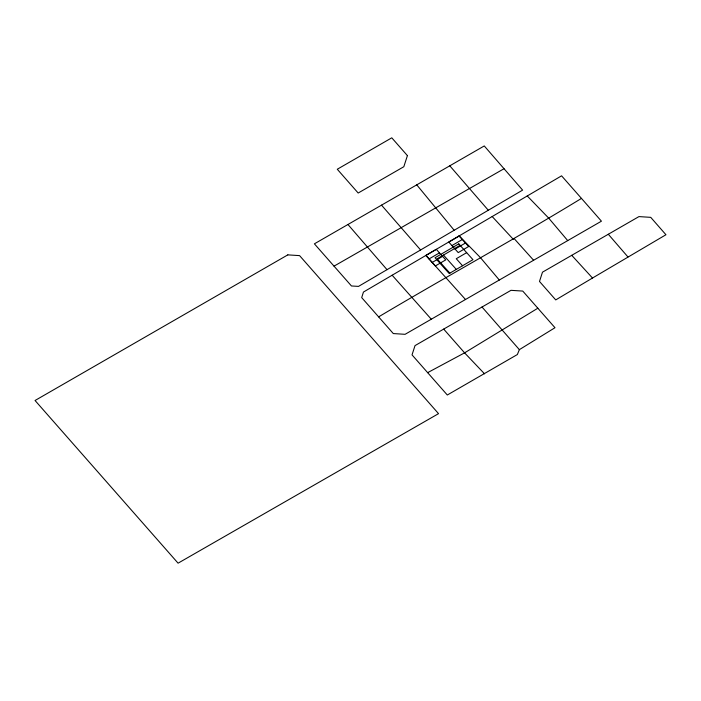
<?xml version="1.0" encoding="UTF-8"?>
<svg xmlns="http://www.w3.org/2000/svg" width="701" height="701" viewBox="0 0 701 701"><rect width="100%" height="100%" fill="white"/><g stroke="black" fill="none" stroke-linecap="round" stroke-linejoin="round"><path stroke-width="1.05" d="M519.362 349.65L517.356 354.54L447.308 395.005L412.03 354.881L415.018 345.611L510.994 290.328L522.762 291.073L554.99 327.717L519.362 349.65L482.016 307.012M537.842 308.212L464.588 352.848L427.654 372.652M581.471 198.409L561.58 175.828L363.451 292.054L361.698 297.61L393.296 333.562L405.082 334.316L601.432 221.183L581.471 198.409C514.622 239.216 445.932 276.842 378.61 316.87M592.511 278.025L555.735 299.914L539.49 281.443L542.486 272.172L638.953 216.6L650.738 217.354L665.95 234.739L592.511 278.025L571.744 255.322M387.013 269.666L358.509 286.394L351.464 285.973L314.399 243.825L484.26 145.948L522.613 190.12L387.013 269.666L347.95 224.495M460.101 245.324L437.038 258.853L449.893 273.145M425.901 255.418L436.302 249.346L445.748 259.887L435.347 265.959L425.901 255.418L465.499 299.502M429.056 258.932L439.457 252.859M451.935 245.578L462.336 239.505M432.202 262.446L442.603 256.373M455.08 249.083L465.482 243.01M466.664 252.658L456.263 258.73L462.555 265.749M334.018 266.152L504.028 168.722M459.155 235.913L480.343 257.512L499.314 280.032M527.257 195.973L548.638 218.055L567.714 240.601M484.54 373.826L464.588 352.848L443.689 329.093M492.181 216.539L513.228 239.234L514.201 238.655L533.601 260.264M443.488 255.076L456.316 269.394M431.29 319.209L392.148 275.221M420.591 249.968L381.519 205.148M449.779 165.813L488.308 210.247M608.31 234.257L627.956 256.96M416.753 184.854L454.178 230.261M407.412 155.613L403.82 166.724L358.176 193.029L337.277 169.248L391.78 137.825L407.412 155.613M459.19 235.992L448.789 242.064L458.226 252.597L468.627 246.524L459.19 235.992M458.787 243.869L435.041 257.731L449.21 273.539L472.956 259.685L458.787 243.869M287.813 254.875L35.05 400.499L178.08 563.175L438.537 413.651L299.581 255.62L287.813 254.875"/></g></svg>
